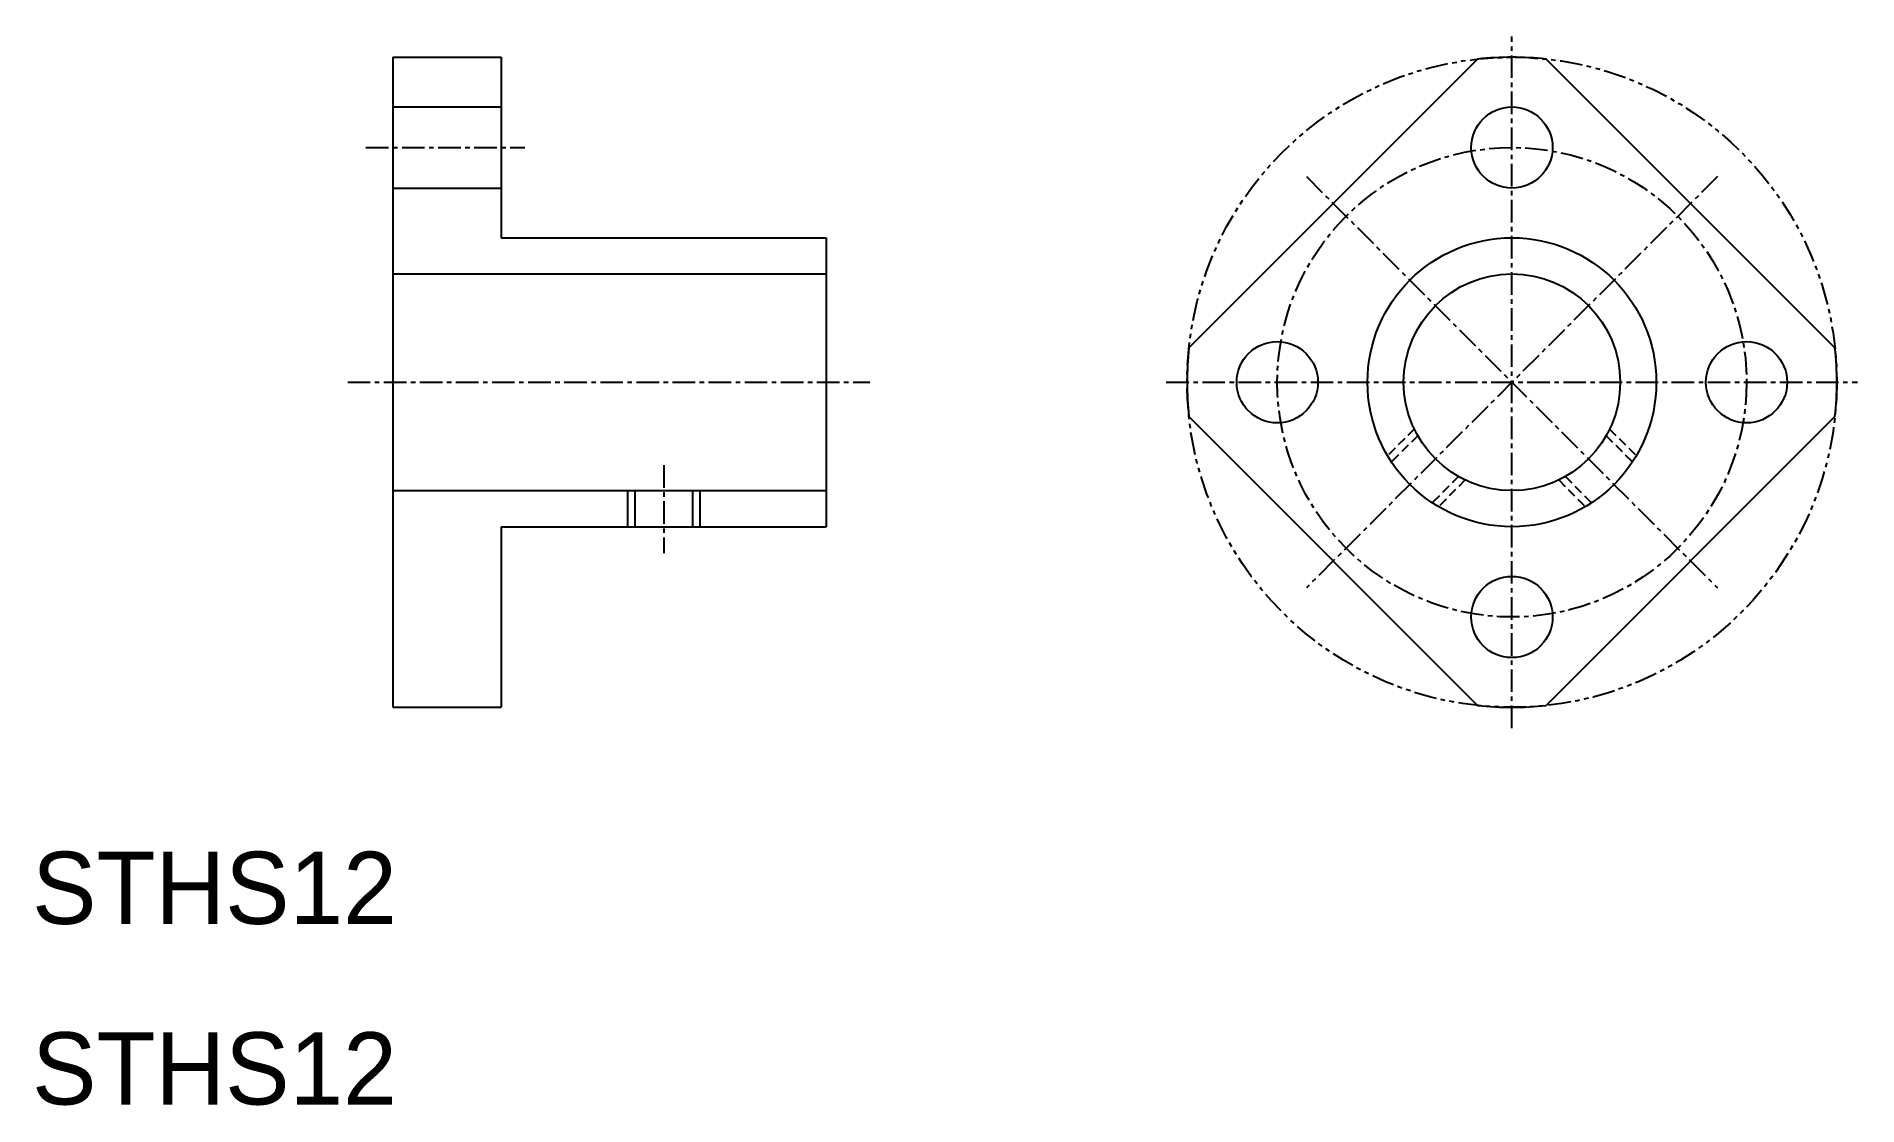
# Model space of a CAD drawing. Extents: x 10 to 111, y 10 to 69.
import ezdxf

# ---------------------------------------------------------------- set-up
doc = ezdxf.new("R2010")
doc.units = 0
for name, pattern in [('CENTER', [2, 1.25, -0.25, 0.25, -0.25]), ('DASHED', [0.75, 0.5, -0.25]), ('PHANTOM', [2.5, 1.25, -0.25, 0.25, -0.25, 0.25, -0.25])]:
    doc.linetypes.add(name, pattern=pattern)
doc.layers.get('0').update_dxf_attribs({"linetype": 'CONTINUOUS'})
doc.layers.add('CENTER', color=1, linetype='CENTER')

msp = doc.modelspace()

# ---------------------------------------------------------------- linework, layer by layer
at = {"color": 7, "linetype": 'CONTINUOUS'}
for p, q in [((30, 68), (30, 32)), ((30, 68), (36, 68)), ((36, 68), (36, 58)), ((90.1, 67.9), (74.1, 51.9)), ((93.9, 67.9), (109.9, 51.9)), ((30, 65.25), (36, 65.25)), ((30, 60.75), (36, 60.75)), ((30, 60), (30, 60)), ((36, 58), (54, 58)), ((54, 58), (54, 42)), ((30, 56), (54, 56)), ((30, 52), (30, 52)), ((74.1, 48.1), (90.1, 32.1)), ((109.9, 48.1), (93.9, 32.1)), ((30, 44), (54, 44)), ((43.4, 44), (43.4, 42)), ((46.6, 44), (46.6, 42)), ((36, 42), (54, 42)), ((36, 42), (36, 32)), ((30, 32), (36, 32))]:
    msp.add_line(p, q, dxfattribs=at)
at = {"color": 3, "linetype": 'DASHED'}
for p, q in [((86.59, 47.41), (85.11, 45.94)), ((86.78, 47.04), (85.33, 45.59)), ((97.22, 47.04), (98.67, 45.59)), ((97.41, 47.41), (98.89, 45.94)), ((89.04, 44.78), (87.59, 43.33)), ((89.41, 44.59), (87.94, 43.11)), ((94.59, 44.59), (96.06, 43.11)), ((94.96, 44.78), (96.41, 43.33))]:
    msp.add_line(p, q, dxfattribs=at)
at = {"color": 3}
for p, q in [((43, 44), (43, 42)), ((47, 44), (47, 42))]:
    msp.add_line(p, q, dxfattribs=at)
at = {"color": 3, "linetype": 'PHANTOM'}
msp.add_circle((92, 50), 18, dxfattribs=at)
at = {"color": 7, "linetype": 'CONTINUOUS'}
for centre, radius in [((92, 63), 2.25), ((92, 50), 8), ((92, 50), 6), ((79, 50), 2.25), ((105, 50), 2.25), ((92, 37), 2.25)]:
    msp.add_circle(centre, radius, dxfattribs=at)
for start, end in [(83.9424, 96.0576), (173.9424, 186.0576), (353.9424, 6.0576), (263.9424, 276.0576)]:
    msp.add_arc((92, 50), 18, start, end, dxfattribs=at)
at = {"layer": 'CENTER', "color": 1, "linetype": 'CENTER'}
for p, q in [((92, 30.85), (92, 69.15)), ((28.5, 63), (37.31, 63)), ((103.39, 61.39), (80.61, 38.61)), ((80.61, 61.39), (103.39, 38.61)), ((27.49, 50), (56.43, 50)), ((72.85, 50), (111.15, 50)), ((45, 45.41), (45, 40.54))]:
    msp.add_line(p, q, dxfattribs=at)
msp.add_circle((92, 50), 13, dxfattribs=at)

# ---------------------------------------------------------------- texts
at = {"color": 7, "linetype": 'CONTINUOUS'}
for p in [(10, 20), (10, 10)]:
    msp.add_text('STHS12', height=4, dxfattribs=at).set_placement(p)

doc.saveas('drawing.dxf')
